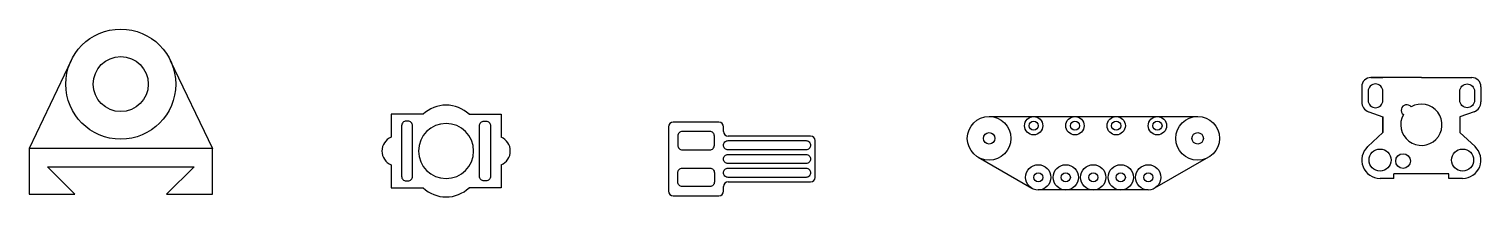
# Model space of a CAD drawing. Header units: inches. Extents: x 313 to 1897, y 196 to 379.
import ezdxf

# ---------------------------------------------------------------- set-up
doc = ezdxf.new("R2010")
doc.units = ezdxf.units.IN
doc.header["$MEASUREMENT"] = 0

# ---------------------------------------------------------------- blocks, each defined once
blk = doc.blocks.new('*U1')
blk.add_lwpolyline([(-42.5, 5), (42.5, 5, -0.414214), (47.5, 0), (47.5, 0, -0.414214), (42.5, -5), (-42.5, -5, -0.414214), (-47.5, 0), (-47.5, 0, -0.414214)], format="xyb", close=True)
blk = doc.blocks.new('*U2')
at = {"color": 0, "linetype": 'ByBlock', "lineweight": -2, "transparency": 16777216}
for p in [(0, 30), (0, 15), (0, 0)]:
    blk.add_blockref('*U1', p, dxfattribs=at)
blk = doc.blocks.new('*U3')
blk.add_circle((0, 0), 5)
blk = doc.blocks.new('*U4')
at = {"color": 0, "linetype": 'ByBlock', "lineweight": -2, "transparency": 16777216}
for p in [(0, 0), (30, 0), (60, 0), (90, 0), (120, 0)]:
    blk.add_blockref('*U3', p, dxfattribs=at)
blk = doc.blocks.new('*U5')
blk.add_circle((0, 0), 13.8)
blk = doc.blocks.new('*U6')
at = {"color": 0, "linetype": 'ByBlock', "lineweight": -2, "transparency": 16777216}
for p in [(0, 0), (30, 0), (60, 0), (90, 0), (120, 0)]:
    blk.add_blockref('*U5', p, dxfattribs=at)
blk = doc.blocks.new('*U7')
for radius in [10, 5]:
    blk.add_circle((0, 0), radius)
blk = doc.blocks.new('*U8')
at = {"color": 0, "linetype": 'ByBlock', "lineweight": -2, "transparency": 16777216}
for p in [(0, 0), (45, 0), (90, 0), (135, 0)]:
    blk.add_blockref('*U7', p, dxfattribs=at)

msp = doc.modelspace()

# ---------------------------------------------------------------- linework, layer by layer
for p, q in [((358.9, 345.1), (313, 249.2)), ((467.1, 345.1), (513, 249.2)), ((1776.8, 326.4), (1789.8, 326.4)), ((1831.8, 326.4), (1776.8, 326.4)), ((1831.8, 326.4), (1886.8, 326.4)), ((1766.8, 316.4), (1766.8, 309.9)), ((1766.8, 309.9), (1766.8, 299.9)), ((1789.8, 301.4), (1789.8, 311.4)), ((1896.8, 316.4), (1896.8, 309.9)), ((1896.8, 309.9), (1896.8, 299.9)), ((742.9, 286.3), (707.9, 286.3)), ((707.9, 286.3), (707.9, 261.3)), ((792.9, 286.3), (827.9, 286.3)), ((827.9, 286.3), (827.9, 261.3)), ((1774.4, 289.1), (1789.8, 283.4)), ((1889.3, 289.1), (1873.8, 283.4)), ((1010.6, 272.6), (1010.6, 202.6)), ((1065.6, 277.6), (1015.6, 277.6)), ((1070.6, 267.6), (1070.6, 272.6)), ((1360.3, 283.9), (1408.9, 283.9)), ((1408.9, 283.9), (1587.8, 283.9)), ((1789.8, 266.4), (1789.8, 283.4)), ((1789.8, 283.4), (1789.8, 266.4)), ((1873.8, 283.4), (1873.8, 266.4)), ((1165.6, 262.6), (1075.6, 262.6)), ((1170.6, 217.6), (1170.6, 257.6)), ((1773.3, 251.1), (1789.8, 266.4)), ((1890.4, 251.1), (1873.8, 266.4)), ((513, 249.2), (313, 249.2)), ((313, 249.2), (313, 199.2)), ((513, 199.2), (513, 249.2)), ((1348.4, 239.5), (1407, 205.7)), ((1599.6, 239.5), (1540.7, 205.7)), ((333, 229.2), (493, 229.2)), ((363, 199.2), (333, 229.2)), ((463, 199.2), (493, 229.2)), ((707.9, 231.3), (707.9, 206.3)), ((827.9, 231.3), (827.9, 206.3)), ((707.9, 206.3), (742.9, 206.3)), ((827.9, 206.3), (792.9, 206.3)), ((1070.6, 202.6), (1070.6, 207.6)), ((1075.6, 212.6), (1165.6, 212.6)), ((1801.8, 216.4), (1786.8, 216.4)), ((1801.8, 216.4), (1801.8, 221.4)), ((1861.8, 221.4), (1801.8, 221.4)), ((1861.8, 216.4), (1861.8, 221.4)), ((1876.8, 216.4), (1861.8, 216.4)), ((313, 199.2), (363, 199.2)), ((463, 199.2), (513, 199.2)), ((1015.6, 197.6), (1065.6, 197.6)), ((1533.9, 203.9), (1413.9, 203.9))]:
    msp.add_line(p, q)
for points in [[(1781.8, 319.4), (1781.8, 319.4, 0.414214), (1773.8, 311.4), (1773.8, 301.4, 0.414214), (1781.8, 293.4), (1781.8, 293.4, 0.414214), (1789.8, 301.4), (1789.8, 311.4, 0.414214)], [(1881.8, 319.4), (1881.8, 319.4, -0.414214), (1889.8, 311.4), (1889.8, 301.4, -0.414214), (1881.8, 293.4), (1881.8, 293.4, -0.414214), (1873.8, 301.4), (1873.8, 311.4, -0.414214)], [(726.4, 278.8), (724.4, 278.8, 0.414214), (719.4, 273.8), (719.4, 218.8, 0.414214), (724.4, 213.8), (726.4, 213.8, 0.414214), (731.4, 218.8), (731.4, 273.8, 0.414214)], [(809.4, 278.8), (811.4, 278.8, -0.414214), (816.4, 273.8), (816.4, 218.8, -0.414214), (811.4, 213.8), (809.4, 213.8, -0.414214), (804.4, 218.8), (804.4, 273.8, -0.414214)], [(1025.6, 247.6), (1055.6, 247.6, 0.414214), (1060.6, 252.6), (1060.6, 262.6, 0.414214), (1055.6, 267.6), (1025.6, 267.6, 0.414214), (1020.6, 262.6), (1020.6, 252.6, 0.414214)], [(1025.6, 227.6), (1055.6, 227.6, -0.414214), (1060.6, 222.6), (1060.6, 212.6, -0.414214), (1055.6, 207.6), (1025.6, 207.6, -0.414214), (1020.6, 212.6), (1020.6, 222.6, -0.414214)]]:
    msp.add_lwpolyline(points, format="xyb", close=True)
for centre, radius in [((413, 319.2), 60), ((413, 319.2), 30), ((413, 319.2), 30), ((1360.3, 260.1), 23.8), ((1587.8, 260.1), 23.8), ((1360.3, 260.1), 6.25), ((1587.8, 260.1), 6.25), ((1786.8, 236.4), 12), ((1811.8, 235.4), 8), ((1876.8, 236.4), 12)]:
    msp.add_circle(centre, radius)
for centre, radius, start, end in [((1776.8, 316.4), 10, 90, 180), ((1886.8, 316.4), 10, 0, 90), ((767.9, 260), 36.3, 90, 133.6028), ((767.9, 260), 36.3, 46.3972, 90), ((1778.3, 299.9), 11.5, 180, 249.7507), ((1831.8, 274.9), 22.5, 150.3245, 119.6755), ((1815.9, 290.8), 6, 37.3377, 232.6623), ((1885.3, 299.9), 11.5, 290.2493, 0), ((767.9, 246.3), 30, 90, 270), ((767.9, 246.3), 30, 270, 90), ((1015.6, 272.6), 5, 90, 180), ((1065.6, 272.6), 5, 0, 90), ((714.2, 246.3), 16.3, 112.6199, 247.3801), ((821.7, 246.3), 16.3, 292.6199, 67.3801), ((1075.6, 267.6), 5, 180, 270), ((1165.6, 257.6), 5, 0, 90), ((1786.8, 236.4), 20, 132.7329, 270), ((1876.8, 236.4), 20, 270, 47.2671), ((767.9, 232.5), 36.3, 226.3972, 270), ((767.9, 232.5), 36.3, 270, 313.6028), ((1075.6, 207.6), 5, 90, 180), ((1165.6, 217.6), 5, 270, 0), ((1015.6, 202.6), 5, 180, 270), ((1065.6, 202.6), 5, 270, 0)]:
    msp.add_arc(centre, radius, start, end)

# ---------------------------------------------------------------- block references
for name, p in [('*U8', (1408.9, 273.9)), ('*U2', (1118.1, 222.6)), ('*U6', (1413.9, 217.6)), ('*U4', (1413.9, 217.6))]:
    msp.add_blockref(name, p)

doc.saveas('drawing.dxf')
